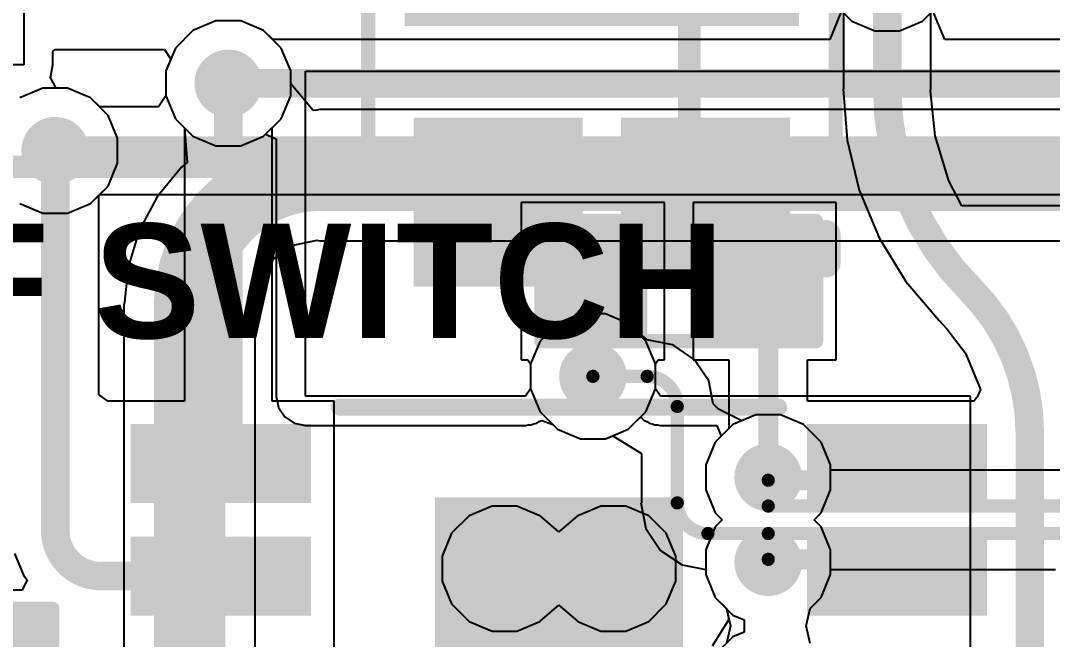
# Model space of a CAD drawing. Header units: inches. Extents: x -0.01 to 2.44, y -0.01 to 2.26.
# Drawn here: x 0.3489 to 0.7094, y 1.3793 to 1.5954 of the extents above; entities that cross this region are included whole.
import ezdxf

# ---------------------------------------------------------------- set-up
doc = ezdxf.new("R2010")
doc.units = ezdxf.units.IN
doc.header["$MEASUREMENT"] = 0
for name, color, linetype in [('Bottom Layer', 5, 'Continuous'), ('Bottom Overlay', 54, 'Continuous'), ('Bottom Paste', 16, 'Continuous'), ('Bottom Solder', 6, 'Continuous'), ('GROUND', 16, 'Continuous'), ('POWER', 76, 'Continuous'), ('SIGNAL1', 90, 'Continuous'), ('SIGNAL2', 156, 'Continuous'), ('Top Layer', 1, 'Continuous'), ('Top Overlay', 2, 'Continuous'), ('Top Paste', 8, 'Continuous'), ('Top Solder', 216, 'Continuous'), ('Via Holes', 16, 'Continuous')]:
    doc.layers.add(name, color=color, linetype=linetype)
doc.styles.add('Arial_Bold', font='', dxfattribs={"height": 0.2})
doc.styles.get('Arial_Bold').set_extended_font_data('Arial', bold=True)

# ---------------------------------------------------------------- blocks, each defined once
blk = doc.blocks.new('R___0603_1')
at = {"layer": 'Top Layer'}
for points in [[(-0.015, 0.0175), (-0.015, -0.0175), (-0.045, -0.0175), (-0.045, 0.0175)], [(0.045, 0.0175), (0.045, -0.0175), (0.015, -0.0175), (0.015, 0.0175)]]:
    blk.add_hatch(color=1, dxfattribs=at).paths.add_polyline_path(points)
at = {"layer": 'Top Paste'}
for points in [[(-0.015, 0.0175), (-0.015, -0.0175), (-0.045, -0.0175), (-0.045, 0.0175)], [(0.045, 0.0175), (0.045, -0.0175), (0.015, -0.0175), (0.015, 0.0175)]]:
    blk.add_hatch(color=8, dxfattribs=at).paths.add_polyline_path(points)
at = {"layer": 'Top Solder'}
for points in [[(-0.011, 0.0215), (-0.011, -0.0215), (-0.049, -0.0215), (-0.049, 0.0215)], [(0.049, 0.0215), (0.049, -0.0215), (0.011, -0.0215), (0.011, 0.0215)]]:
    blk.add_hatch(color=216, dxfattribs=at).paths.add_polyline_path(points)
at = {"layer": 'Top Overlay', "const_width": 0.005}
for points in [[(-0.048, -0.021), (-0.048, 0.021)], [(-0.048, 0.021), (0.048, 0.021)], [(0.048, -0.021), (0.048, 0.021)], [(-0.048, -0.021), (0.048, -0.021)]]:
    blk.add_lwpolyline(points, dxfattribs=at)
at = {"layer": 'Top Overlay', "const_width": 0.0025}
for points in [[(-0.04925, 0.021, 1), (-0.04675, 0.021, 1)], [(-0.04925, 0.021, 1), (-0.04675, 0.021, 1)], [(0.04675, 0.021, 1), (0.04925, 0.021, 1)], [(0.04675, 0.021, 1), (0.04925, 0.021, 1)], [(-0.04925, -0.021, 1), (-0.04675, -0.021, 1)], [(-0.04925, -0.021, 1), (-0.04675, -0.021, 1)], [(0.04675, -0.021, 1), (0.04925, -0.021, 1)], [(0.04675, -0.021, 1), (0.04925, -0.021, 1)]]:
    blk.add_lwpolyline(points, format="xyb", close=True, dxfattribs=at)
blk = doc.blocks.new('ESSOP_10_150____1___31')
at = {"layer": 'Top Layer'}
for points in [[(-0.14764, 0.09055), (-0.08858, 0.09055), (-0.08858, 0.06693), (-0.14764, 0.06693)], [(0.08858, 0.09055), (0.14764, 0.09055), (0.14764, 0.06693), (0.08858, 0.06693)], [(-0.04134, -0.06496), (-0.04134, 0.06496), (0.04134, 0.06496), (0.04134, -0.06496)], [(-0.14764, 0.05118), (-0.08858, 0.05118), (-0.08858, 0.02756), (-0.14764, 0.02756)], [(0.08858, 0.05118), (0.14764, 0.05118), (0.14764, 0.02756), (0.08858, 0.02756)], [(-0.14764, 0.01181), (-0.08858, 0.01181), (-0.08858, -0.01181), (-0.14764, -0.01181)], [(0.08858, 0.01181), (0.14764, 0.01181), (0.14764, -0.01181), (0.08858, -0.01181)], [(-0.14764, -0.02756), (-0.08858, -0.02756), (-0.08858, -0.05118), (-0.14764, -0.05118)], [(0.08858, -0.02756), (0.14764, -0.02756), (0.14764, -0.05118), (0.08858, -0.05118)], [(-0.14764, -0.06693), (-0.08858, -0.06693), (-0.08858, -0.09055), (-0.14764, -0.09055)], [(0.08858, -0.06693), (0.14764, -0.06693), (0.14764, -0.09055), (0.08858, -0.09055)]]:
    blk.add_hatch(color=1, dxfattribs=at).paths.add_polyline_path(points)
at = {"layer": 'Top Paste'}
for points in [[(-0.14764, 0.09055), (-0.08858, 0.09055), (-0.08858, 0.06693), (-0.14764, 0.06693)], [(0.08858, 0.09055), (0.14764, 0.09055), (0.14764, 0.06693), (0.08858, 0.06693)], [(-0.04134, -0.06496), (-0.04134, 0.06496), (0.04134, 0.06496), (0.04134, -0.06496)], [(-0.14764, 0.05118), (-0.08858, 0.05118), (-0.08858, 0.02756), (-0.14764, 0.02756)], [(0.08858, 0.05118), (0.14764, 0.05118), (0.14764, 0.02756), (0.08858, 0.02756)], [(-0.14764, 0.01181), (-0.08858, 0.01181), (-0.08858, -0.01181), (-0.14764, -0.01181)], [(0.08858, 0.01181), (0.14764, 0.01181), (0.14764, -0.01181), (0.08858, -0.01181)], [(-0.14764, -0.02756), (-0.08858, -0.02756), (-0.08858, -0.05118), (-0.14764, -0.05118)], [(0.08858, -0.02756), (0.14764, -0.02756), (0.14764, -0.05118), (0.08858, -0.05118)], [(-0.14764, -0.06693), (-0.08858, -0.06693), (-0.08858, -0.09055), (-0.14764, -0.09055)], [(0.08858, -0.06693), (0.14764, -0.06693), (0.14764, -0.09055), (0.08858, -0.09055)]]:
    blk.add_hatch(color=8, dxfattribs=at).paths.add_polyline_path(points)
at = {"layer": 'Top Solder'}
for points in [[(-0.14961, 0.09252), (-0.08661, 0.09252), (-0.08661, 0.06496), (-0.14961, 0.06496)], [(0.08661, 0.09252), (0.14961, 0.09252), (0.14961, 0.06496), (0.08661, 0.06496)], [(-0.04331, -0.06693), (-0.04331, 0.06693), (0.04331, 0.06693), (0.04331, -0.06693)], [(-0.14961, 0.05315), (-0.08661, 0.05315), (-0.08661, 0.02559), (-0.14961, 0.02559)], [(0.08661, 0.05315), (0.14961, 0.05315), (0.14961, 0.02559), (0.08661, 0.02559)], [(-0.14961, 0.01378), (-0.08661, 0.01378), (-0.08661, -0.01378), (-0.14961, -0.01378)], [(0.08661, 0.01378), (0.14961, 0.01378), (0.14961, -0.01378), (0.08661, -0.01378)], [(-0.14961, -0.02559), (-0.08661, -0.02559), (-0.08661, -0.05315), (-0.14961, -0.05315)], [(0.08661, -0.02559), (0.14961, -0.02559), (0.14961, -0.05315), (0.08661, -0.05315)], [(-0.14961, -0.06496), (-0.08661, -0.06496), (-0.08661, -0.09252), (-0.14961, -0.09252)], [(0.08661, -0.06496), (0.14961, -0.06496), (0.14961, -0.09252), (0.08661, -0.09252)]]:
    blk.add_hatch(color=216, dxfattribs=at).paths.add_polyline_path(points)
at = {"layer": 'Top Overlay'}
for points, const_width in [([(0.07677, 0.09842), (-0.07677, 0.09842)], 0.00591), ([(-0.16841, 0.09274), (-0.16841, 0.06807)], 0.00787), ([(-0.15506, 0.08043), (-0.16739, 0.09276)], 0.00787), ([(-0.15506, 0.08043), (-0.16841, 0.06707)], 0.00787), ([(0.07677, -0.09842), (-0.07677, -0.09842)], 0.00591)]:
    blk.add_lwpolyline(points, dxfattribs=dict(at, const_width=const_width))
for points, const_width in [([(-0.07825, 0.09842, 1), (-0.0753, 0.09842, 1)], 0.00295), ([(0.07529, 0.09842, 1), (0.07825, 0.09842, 1)], 0.00295), ([(-0.17038, 0.09274, 1), (-0.16644, 0.09274, 1)], 0.00394), ([(-0.16936, 0.09276, 1), (-0.16542, 0.09276, 1)], 0.00394), ([(-0.15702, 0.08043, 1), (-0.15309, 0.08043, 1)], 0.00394), ([(-0.15702, 0.08043, 1), (-0.15309, 0.08043, 1)], 0.00394), ([(-0.17038, 0.06807, 1), (-0.16644, 0.06807, 1)], 0.00394), ([(-0.17038, 0.06707, 1), (-0.16644, 0.06707, 1)], 0.00394), ([(-0.07825, -0.09842, 1), (-0.0753, -0.09842, 1)], 0.00295), ([(0.07529, -0.09842, 1), (0.07825, -0.09842, 1)], 0.00295)]:
    blk.add_lwpolyline(points, format="xyb", close=True, dxfattribs=dict(at, const_width=const_width))
blk = doc.blocks.new('25336NA_35')
at = {"layer": 'Top Overlay', "const_width": 0.00787}
for points in [[(0.27756, 0.19291), (-0.27756, 0.19291)], [(-0.27756, 0.19291), (-0.27756, -0.10236)]]:
    blk.add_lwpolyline(points, dxfattribs=at)
at = {"layer": 'Top Overlay', "const_width": 0.00394}
blk.add_lwpolyline([(-0.27953, 0.19291, 1), (-0.27559, 0.19291, 1)], format="xyb", close=True, dxfattribs=at)
blk.add_lwpolyline([(-0.27953, 0.19291, 1), (-0.27559, 0.19291, 1)], format="xyb", close=True, dxfattribs=at)
blk = doc.blocks.new('R___0603_61')
at = {"layer": 'Top Layer'}
for points in [[(-0.015, 0.0175), (-0.015, -0.0175), (-0.045, -0.0175), (-0.045, 0.0175)], [(0.045, 0.0175), (0.045, -0.0175), (0.015, -0.0175), (0.015, 0.0175)]]:
    blk.add_hatch(color=1, dxfattribs=at).paths.add_polyline_path(points)
at = {"layer": 'Top Paste'}
for points in [[(-0.015, 0.0175), (-0.015, -0.0175), (-0.045, -0.0175), (-0.045, 0.0175)], [(0.045, 0.0175), (0.045, -0.0175), (0.015, -0.0175), (0.015, 0.0175)]]:
    blk.add_hatch(color=8, dxfattribs=at).paths.add_polyline_path(points)
at = {"layer": 'Top Solder'}
for points in [[(-0.011, 0.0215), (-0.011, -0.0215), (-0.049, -0.0215), (-0.049, 0.0215)], [(0.049, 0.0215), (0.049, -0.0215), (0.011, -0.0215), (0.011, 0.0215)]]:
    blk.add_hatch(color=216, dxfattribs=at).paths.add_polyline_path(points)
at = {"layer": 'Top Overlay', "const_width": 0.005}
for points in [[(-0.048, 0.021), (-0.048, -0.021)], [(0.048, 0.021), (-0.048, 0.021)], [(0.048, 0.021), (0.048, -0.021)], [(0.048, -0.021), (-0.048, -0.021)]]:
    blk.add_lwpolyline(points, dxfattribs=at)
at = {"layer": 'Top Overlay', "const_width": 0.0025}
for points in [[(-0.04925, 0.021, 1), (-0.04675, 0.021, 1)], [(-0.04925, 0.021, 1), (-0.04675, 0.021, 1)], [(0.04675, 0.021, 1), (0.04925, 0.021, 1)], [(0.04675, 0.021, 1), (0.04925, 0.021, 1)], [(-0.04925, -0.021, 1), (-0.04675, -0.021, 1)], [(-0.04925, -0.021, 1), (-0.04675, -0.021, 1)], [(0.04675, -0.021, 1), (0.04925, -0.021, 1)], [(0.04675, -0.021, 1), (0.04925, -0.021, 1)]]:
    blk.add_lwpolyline(points, format="xyb", close=True, dxfattribs=at)
blk = doc.blocks.new('P_____DI_5_B_102')
at = {"layer": 'Bottom Layer'}
for points in [[(0.01646, 0.06693), (0.01646, -0.06693), (-0.17646, -0.06693), (-0.17646, 0.06693)], [(0.10756, 0.06378), (0.10756, 0.00866), (0.05244, 0.00866), (0.05244, 0.06378)], [(0.10756, -0.00866), (0.10756, -0.06378), (0.05244, -0.06378), (0.05244, -0.00866)]]:
    blk.add_hatch(color=5, dxfattribs=at).paths.add_polyline_path(points)
at = {"layer": 'Bottom Paste'}
for points in [[(0.01646, 0.06693), (0.01646, -0.06693), (-0.17646, -0.06693), (-0.17646, 0.06693)], [(0.10756, 0.06378), (0.10756, 0.00866), (0.05244, 0.00866), (0.05244, 0.06378)], [(0.10756, -0.00866), (0.10756, -0.06378), (0.05244, -0.06378), (0.05244, -0.00866)]]:
    blk.add_hatch(color=16, dxfattribs=at).paths.add_polyline_path(points)
at = {"layer": 'Bottom Solder'}
for points in [[(0.01846, 0.06893), (0.01846, -0.06893), (-0.17846, -0.06893), (-0.17846, 0.06893)], [(0.10956, 0.06578), (0.10956, 0.00666), (0.05044, 0.00666), (0.05044, 0.06578)], [(0.10956, -0.00666), (0.10956, -0.06578), (0.05044, -0.06578), (0.05044, -0.00666)]]:
    blk.add_hatch(color=6, dxfattribs=at).paths.add_polyline_path(points)
at = {"layer": 'Bottom Overlay'}
for points, const_width in [([(0.07087, 0.08168), (-0.14567, 0.08168)], 0.005), ([(0.10124, 0.07839), (0.09124, 0.07839)], 0.01), ([(0.09624, 0.07339), (0.09124, 0.07839)], 0.01), ([(0.09624, 0.07339), (0.10124, 0.07839)], 0.01), ([(0.07087, -0.08168), (-0.14567, -0.08168)], 0.005)]:
    blk.add_lwpolyline(points, dxfattribs=dict(at, const_width=const_width))
for points, const_width in [([(-0.14692, 0.08168, 1), (-0.14442, 0.08168, 1)], 0.0025), ([(0.06962, 0.08168, 1), (0.07212, 0.08168, 1)], 0.0025), ([(0.08874, 0.07839, 1), (0.09374, 0.07839, 1)], 0.005), ([(0.08874, 0.07839, 1), (0.09374, 0.07839, 1)], 0.005), ([(0.09874, 0.07839, 1), (0.10374, 0.07839, 1)], 0.005), ([(0.09874, 0.07839, 1), (0.10374, 0.07839, 1)], 0.005), ([(0.09374, 0.07339, 1), (0.09874, 0.07339, 1)], 0.005), ([(0.09374, 0.07339, 1), (0.09874, 0.07339, 1)], 0.005), ([(-0.14692, -0.08168, 1), (-0.14442, -0.08168, 1)], 0.0025), ([(0.06962, -0.08168, 1), (0.07212, -0.08168, 1)], 0.0025)]:
    blk.add_lwpolyline(points, format="xyb", close=True, dxfattribs=dict(at, const_width=const_width))

msp = doc.modelspace()

# ---------------------------------------------------------------- hatches: boundary and pattern name
at = {"layer": 'Bottom Layer'}
h = msp.add_hatch(color=5, dxfattribs=at)
edge = h.paths.add_edge_path()
edge.add_arc((0.42147, 1.57351), 0.01181, 0, 360)
h = msp.add_hatch(color=5, dxfattribs=at)
edge = h.paths.add_edge_path()
edge.add_arc((0.361, 1.55), 0.01181, 0, 360)
h = msp.add_hatch(color=5, dxfattribs=at)
edge = h.paths.add_edge_path()
edge.add_arc((0.54888, 1.47116), 0.01181, 0, 360)
h = msp.add_hatch(color=5, dxfattribs=at)
edge = h.paths.add_edge_path()
edge.add_arc((0.61012, 1.43587), 0.01181, 0, 360)
h = msp.add_hatch(color=5, dxfattribs=at)
edge = h.paths.add_edge_path()
edge.add_arc((0.61012, 1.40624), 0.01181, 0, 360)
h = msp.add_hatch(color=5, dxfattribs=at)
edge = h.paths.add_edge_path()
edge.add_arc((0.518, 1.404), 0.01181, 0, 360)
h = msp.add_hatch(color=5, dxfattribs=at)
edge = h.paths.add_edge_path()
edge.add_arc((0.556, 1.404), 0.01181, 0, 360)
at = {"layer": 'GROUND'}
h = msp.add_hatch(color=16, dxfattribs=at)
edge = h.paths.add_edge_path()
edge.add_arc((0.42147, 1.57351), 0.01181, 0, 360)
h = msp.add_hatch(color=16, dxfattribs=at)
edge = h.paths.add_edge_path()
edge.add_arc((0.361, 1.55), 0.01181, 0, 360)
h = msp.add_hatch(color=16, dxfattribs=at)
edge = h.paths.add_edge_path()
edge.add_arc((0.54888, 1.47116), 0.01181, 0, 360)
h = msp.add_hatch(color=16, dxfattribs=at)
edge = h.paths.add_edge_path()
edge.add_arc((0.61012, 1.43587), 0.01181, 0, 360)
h = msp.add_hatch(color=16, dxfattribs=at)
edge = h.paths.add_edge_path()
edge.add_arc((0.61012, 1.40624), 0.01181, 0, 360)
h = msp.add_hatch(color=16, dxfattribs=at)
edge = h.paths.add_edge_path()
edge.add_arc((0.518, 1.404), 0.01181, 0, 360)
h = msp.add_hatch(color=16, dxfattribs=at)
edge = h.paths.add_edge_path()
edge.add_arc((0.556, 1.404), 0.01181, 0, 360)
at = {"layer": 'POWER'}
h = msp.add_hatch(color=76, dxfattribs=at)
edge = h.paths.add_edge_path()
edge.add_arc((0.42147, 1.57351), 0.01181, 0, 360)
h = msp.add_hatch(color=76, dxfattribs=at)
edge = h.paths.add_edge_path()
edge.add_arc((0.361, 1.55), 0.01181, 0, 360)
h = msp.add_hatch(color=76, dxfattribs=at)
edge = h.paths.add_edge_path()
edge.add_arc((0.54888, 1.47116), 0.01181, 0, 360)
h = msp.add_hatch(color=76, dxfattribs=at)
edge = h.paths.add_edge_path()
edge.add_arc((0.61012, 1.43587), 0.01181, 0, 360)
h = msp.add_hatch(color=76, dxfattribs=at)
edge = h.paths.add_edge_path()
edge.add_arc((0.61012, 1.40624), 0.01181, 0, 360)
h = msp.add_hatch(color=76, dxfattribs=at)
edge = h.paths.add_edge_path()
edge.add_arc((0.518, 1.404), 0.01181, 0, 360)
h = msp.add_hatch(color=76, dxfattribs=at)
edge = h.paths.add_edge_path()
edge.add_arc((0.556, 1.404), 0.01181, 0, 360)
at = {"layer": 'SIGNAL1'}
h = msp.add_hatch(color=90, dxfattribs=at)
edge = h.paths.add_edge_path()
edge.add_arc((0.42147, 1.57351), 0.01181, 0, 360)
h = msp.add_hatch(color=90, dxfattribs=at)
edge = h.paths.add_edge_path()
edge.add_arc((0.361, 1.55), 0.01181, 0, 360)
h = msp.add_hatch(color=90, dxfattribs=at)
edge = h.paths.add_edge_path()
edge.add_arc((0.54888, 1.47116), 0.01181, 0, 360)
h = msp.add_hatch(color=90, dxfattribs=at)
edge = h.paths.add_edge_path()
edge.add_arc((0.61012, 1.43587), 0.01181, 0, 360)
h = msp.add_hatch(color=90, dxfattribs=at)
edge = h.paths.add_edge_path()
edge.add_arc((0.61012, 1.40624), 0.01181, 0, 360)
h = msp.add_hatch(color=90, dxfattribs=at)
edge = h.paths.add_edge_path()
edge.add_arc((0.518, 1.404), 0.01181, 0, 360)
h = msp.add_hatch(color=90, dxfattribs=at)
edge = h.paths.add_edge_path()
edge.add_arc((0.556, 1.404), 0.01181, 0, 360)
at = {"layer": 'SIGNAL2'}
h = msp.add_hatch(color=156, dxfattribs=at)
edge = h.paths.add_edge_path()
edge.add_arc((0.42147, 1.57351), 0.01181, 0, 360)
h = msp.add_hatch(color=156, dxfattribs=at)
edge = h.paths.add_edge_path()
edge.add_arc((0.361, 1.55), 0.01181, 0, 360)
h = msp.add_hatch(color=156, dxfattribs=at)
edge = h.paths.add_edge_path()
edge.add_arc((0.54888, 1.47116), 0.01181, 0, 360)
h = msp.add_hatch(color=156, dxfattribs=at)
edge = h.paths.add_edge_path()
edge.add_arc((0.61012, 1.43587), 0.01181, 0, 360)
h = msp.add_hatch(color=156, dxfattribs=at)
edge = h.paths.add_edge_path()
edge.add_arc((0.61012, 1.40624), 0.01181, 0, 360)
h = msp.add_hatch(color=156, dxfattribs=at)
edge = h.paths.add_edge_path()
edge.add_arc((0.518, 1.404), 0.01181, 0, 360)
h = msp.add_hatch(color=156, dxfattribs=at)
edge = h.paths.add_edge_path()
edge.add_arc((0.556, 1.404), 0.01181, 0, 360)
at = {"layer": 'Top Layer'}
h = msp.add_hatch(color=1, dxfattribs=at)
edge = h.paths.add_edge_path()
edge.add_arc((0.42147, 1.57351), 0.01181, 0, 360)
h = msp.add_hatch(color=1, dxfattribs=at)
edge = h.paths.add_edge_path()
edge.add_arc((0.361, 1.55), 0.01181, 0, 360)
h = msp.add_hatch(color=1, dxfattribs=at)
edge = h.paths.add_edge_path()
edge.add_arc((0.54888, 1.47116), 0.01181, 0, 360)
h = msp.add_hatch(color=1, dxfattribs=at)
edge = h.paths.add_edge_path()
edge.add_arc((0.61012, 1.43587), 0.01181, 0, 360)
h = msp.add_hatch(color=1, dxfattribs=at)
edge = h.paths.add_edge_path()
edge.add_arc((0.61012, 1.40624), 0.01181, 0, 360)
h = msp.add_hatch(color=1, dxfattribs=at)
edge = h.paths.add_edge_path()
edge.add_arc((0.518, 1.404), 0.01181, 0, 360)
h = msp.add_hatch(color=1, dxfattribs=at)
edge = h.paths.add_edge_path()
edge.add_arc((0.556, 1.404), 0.01181, 0, 360)
at = {"layer": 'Via Holes'}
h = msp.add_hatch(color=7, dxfattribs=at)
edge = h.paths.add_edge_path()
edge.add_arc((0.42147, 1.57351), 0.00591, 0, 360)
h = msp.add_hatch(color=7, dxfattribs=at)
edge = h.paths.add_edge_path()
edge.add_arc((0.361, 1.55), 0.00591, 0, 360)
h = msp.add_hatch(color=7, dxfattribs=at)
edge = h.paths.add_edge_path()
edge.add_arc((0.54888, 1.47116), 0.00591, 0, 360)
h = msp.add_hatch(color=7, dxfattribs=at)
edge = h.paths.add_edge_path()
edge.add_arc((0.61012, 1.43587), 0.00591, 0, 360)
h = msp.add_hatch(color=7, dxfattribs=at)
edge = h.paths.add_edge_path()
edge.add_arc((0.518, 1.404), 0.00591, 0, 360)
h = msp.add_hatch(color=7, dxfattribs=at)
edge = h.paths.add_edge_path()
edge.add_arc((0.556, 1.404), 0.00591, 0, 360)
h = msp.add_hatch(color=7, dxfattribs=at)
edge = h.paths.add_edge_path()
edge.add_arc((0.61012, 1.40624), 0.00591, 0, 360)

# ---------------------------------------------------------------- linework, layer by layer
at = {"layer": 'Bottom Layer'}
for p, q in [((0.35, 1.65618), (0.35, 1.58001)), ((0.3602, 1.58469), (0.361, 1.58535)), ((0.3602, 1.58001), (0.3602, 1.58469)), ((0.361, 1.58535), (0.39916, 1.58535)), ((0.39916, 1.58535), (0.40138, 1.58202)), ((0.35, 1.58001), (0.26654, 1.58001)), ((0.35942, 1.57611), (0.3602, 1.58001)), ((0.40138, 1.58202), (0.39965, 1.57785)), ((0.35922, 1.57581), (0.35942, 1.57611)), ((0.36136, 1.57181), (0.35922, 1.57581)), ((0.39965, 1.57785), (0.39965, 1.56917)), ((0.44842, 1.4642), (0.44842, 1.57782)), ((0.44842, 1.57782), (0.82066, 1.57782)), ((0.36534, 1.57181), (0.36136, 1.57181)), ((0.37335, 1.56849), (0.36534, 1.57181)), ((0.37949, 1.56235), (0.37335, 1.56849)), ((0.39965, 1.56917), (0.40298, 1.56116)), ((0.38281, 1.55434), (0.37949, 1.56235)), ((0.40298, 1.56116), (0.40911, 1.55502)), ((0.38281, 1.54566), (0.38281, 1.55434)), ((0.40911, 1.55502), (0.41713, 1.5517)), ((0.4258, 1.5517), (0.43382, 1.55502)), ((0.43382, 1.55502), (0.43452, 1.55572)), ((0.43452, 1.55572), (0.43822, 1.55419)), ((0.43822, 1.55419), (0.43822, 1.4642)), ((0.41713, 1.5517), (0.4258, 1.5517)), ((0.37949, 1.53765), (0.38281, 1.54566)), ((0.37335, 1.53151), (0.37949, 1.53765)), ((0.34865, 1.53151), (0.35666, 1.52819)), ((0.36534, 1.52819), (0.37335, 1.53151)), ((0.35666, 1.52819), (0.36534, 1.52819)), ((0.54454, 1.49297), (0.53652, 1.48965)), ((0.55321, 1.49297), (0.54454, 1.49297)), ((0.56123, 1.48965), (0.55321, 1.49297)), ((0.53652, 1.48965), (0.53039, 1.48351)), ((0.56737, 1.48351), (0.56123, 1.48965)), ((0.53039, 1.48351), (0.52707, 1.4755)), ((0.57069, 1.4755), (0.56737, 1.48351)), ((0.52707, 1.4755), (0.52707, 1.46682)), ((0.57069, 1.46682), (0.57069, 1.4755)), ((0.43822, 1.4642), (0.439, 1.4603)), ((0.52531, 1.4642), (0.44842, 1.4642)), ((0.52707, 1.46682), (0.52531, 1.4642)), ((0.57244, 1.4642), (0.57069, 1.46682)), ((0.68075, 1.4642), (0.57244, 1.4642)), ((0.68075, 1.36884), (0.68075, 1.4642)), ((0.439, 1.4603), (0.44121, 1.45699)), ((0.44121, 1.45699), (0.44451, 1.45478)), ((0.56123, 1.45267), (0.56542, 1.45686)), ((0.56542, 1.45686), (0.56606, 1.45643)), ((0.56606, 1.45643), (0.56677, 1.45572)), ((0.44451, 1.45478), (0.44842, 1.454)), ((0.44842, 1.454), (0.52531, 1.454)), ((0.52531, 1.454), (0.5263, 1.4542)), ((0.5263, 1.4542), (0.5273, 1.4542)), ((0.5273, 1.4542), (0.52823, 1.45458)), ((0.52823, 1.45458), (0.52922, 1.45478)), ((0.52922, 1.45478), (0.53005, 1.45534)), ((0.53005, 1.45534), (0.53098, 1.45572)), ((0.53098, 1.45572), (0.53483, 1.45436)), ((0.53483, 1.45436), (0.53652, 1.45267)), ((0.56677, 1.45572), (0.5677, 1.45534)), ((0.5677, 1.45534), (0.56854, 1.45478)), ((0.56854, 1.45478), (0.56952, 1.45458)), ((0.56952, 1.45458), (0.57045, 1.4542)), ((0.57045, 1.4542), (0.57145, 1.4542)), ((0.57145, 1.4542), (0.57244, 1.454)), ((0.57244, 1.454), (0.59219, 1.454)), ((0.59219, 1.454), (0.59372, 1.45031)), ((0.53652, 1.45267), (0.54454, 1.44935)), ((0.54454, 1.44935), (0.55321, 1.44935)), ((0.55321, 1.44935), (0.56123, 1.45267)), ((0.59372, 1.45031), (0.59163, 1.44822)), ((0.59163, 1.44822), (0.58831, 1.4402)), ((0.58831, 1.4402), (0.58831, 1.43153)), ((0.58831, 1.43153), (0.59163, 1.42351)), ((0.59163, 1.42351), (0.59408, 1.42105)), ((0.59408, 1.42105), (0.59163, 1.4186)), ((0.59163, 1.4186), (0.58831, 1.41058)), ((0.58831, 1.41058), (0.58831, 1.40191)), ((0.58831, 1.40191), (0.59163, 1.39389)), ((0.59163, 1.39389), (0.59776, 1.38775)), ((0.59776, 1.38775), (0.60173, 1.38611)), ((0.60173, 1.38611), (0.60173, 1.38178)), ((0.60173, 1.38178), (0.59776, 1.38014)), ((0.59776, 1.38014), (0.59163, 1.374))]:
    msp.add_line(p, q, dxfattribs=at)
at = {"layer": 'GROUND'}
for p, q in [((0.63321, 1.60135), (0.63934, 1.59521)), ((0.66405, 1.59521), (0.67019, 1.60135)), ((0.41713, 1.59532), (0.40911, 1.592)), ((0.4258, 1.59532), (0.41713, 1.59532)), ((0.43382, 1.592), (0.4258, 1.59532)), ((0.63934, 1.59521), (0.64736, 1.59189)), ((0.65604, 1.59189), (0.66405, 1.59521)), ((0.40911, 1.592), (0.40298, 1.58587)), ((0.43996, 1.58587), (0.43382, 1.592)), ((0.64736, 1.59189), (0.65604, 1.59189)), ((0.40298, 1.58587), (0.39965, 1.57785)), ((0.44328, 1.57785), (0.43996, 1.58587)), ((0.39965, 1.57785), (0.39965, 1.56917)), ((0.44328, 1.56917), (0.44328, 1.57785)), ((0.35666, 1.57181), (0.34865, 1.56849)), ((0.36534, 1.57181), (0.35666, 1.57181)), ((0.37335, 1.56849), (0.36534, 1.57181)), ((0.37949, 1.56235), (0.37335, 1.56849)), ((0.39965, 1.56917), (0.40298, 1.56116)), ((0.43996, 1.56116), (0.44328, 1.56917)), ((0.38281, 1.55434), (0.37949, 1.56235)), ((0.40298, 1.56116), (0.40911, 1.55502)), ((0.43382, 1.55502), (0.43996, 1.56116)), ((0.38281, 1.54566), (0.38281, 1.55434)), ((0.40911, 1.55502), (0.41713, 1.5517)), ((0.4258, 1.5517), (0.43382, 1.55502)), ((0.41713, 1.5517), (0.4258, 1.5517)), ((0.37949, 1.53765), (0.38281, 1.54566)), ((0.37335, 1.53151), (0.37949, 1.53765)), ((0.34865, 1.53151), (0.35666, 1.52819)), ((0.36534, 1.52819), (0.37335, 1.53151)), ((0.35666, 1.52819), (0.36534, 1.52819)), ((0.54454, 1.49297), (0.53652, 1.48965)), ((0.55321, 1.49297), (0.54454, 1.49297)), ((0.56123, 1.48965), (0.55321, 1.49297)), ((0.53652, 1.48965), (0.53039, 1.48351)), ((0.56737, 1.48351), (0.56123, 1.48965)), ((0.53039, 1.48351), (0.52707, 1.4755)), ((0.57069, 1.4755), (0.56737, 1.48351)), ((0.52707, 1.4755), (0.52707, 1.46682)), ((0.57069, 1.46682), (0.57069, 1.4755)), ((0.52707, 1.46682), (0.53039, 1.4588)), ((0.56737, 1.4588), (0.57069, 1.46682)), ((0.53039, 1.4588), (0.53652, 1.45267)), ((0.56123, 1.45267), (0.56737, 1.4588)), ((0.60578, 1.45768), (0.59776, 1.45436)), ((0.61446, 1.45768), (0.60578, 1.45768)), ((0.62247, 1.45436), (0.61446, 1.45768)), ((0.59776, 1.45436), (0.59163, 1.44822)), ((0.62861, 1.44822), (0.62247, 1.45436)), ((0.53652, 1.45267), (0.54454, 1.44935)), ((0.54454, 1.44935), (0.55321, 1.44935)), ((0.55321, 1.44935), (0.56123, 1.45267)), ((0.59163, 1.44822), (0.58831, 1.4402)), ((0.63193, 1.4402), (0.62861, 1.44822)), ((0.58831, 1.4402), (0.58831, 1.43153)), ((0.63193, 1.43153), (0.63193, 1.4402)), ((0.58831, 1.43153), (0.59163, 1.42351)), ((0.62861, 1.42351), (0.63193, 1.43153)), ((0.59163, 1.42351), (0.59408, 1.42105)), ((0.59408, 1.42105), (0.59163, 1.4186)), ((0.62615, 1.42105), (0.62861, 1.42351)), ((0.62861, 1.4186), (0.62615, 1.42105)), ((0.59163, 1.4186), (0.58831, 1.41058)), ((0.63193, 1.41058), (0.62861, 1.4186)), ((0.58831, 1.41058), (0.58831, 1.40191)), ((0.63193, 1.40191), (0.63193, 1.41058)), ((0.58831, 1.40191), (0.59163, 1.39389)), ((0.62861, 1.39389), (0.63193, 1.40191)), ((0.59163, 1.39389), (0.59549, 1.39002)), ((0.62474, 1.39002), (0.62861, 1.39389)), ((0.59549, 1.39002), (0.59689, 1.38395)), ((0.62335, 1.38395), (0.62474, 1.39002)), ((0.59689, 1.38395), (0.59549, 1.37787)), ((0.62474, 1.37787), (0.62335, 1.38395))]:
    msp.add_line(p, q, dxfattribs=at)
at = {"layer": 'POWER'}
for p, q in [((0.41713, 1.59532), (0.40911, 1.592)), ((0.4258, 1.59532), (0.41713, 1.59532)), ((0.43382, 1.592), (0.4258, 1.59532)), ((0.40911, 1.592), (0.40298, 1.58587)), ((0.43996, 1.58587), (0.43382, 1.592)), ((0.40298, 1.58587), (0.39965, 1.57785)), ((0.44328, 1.57785), (0.43996, 1.58587)), ((0.39965, 1.57785), (0.39965, 1.56917)), ((0.44328, 1.56917), (0.44328, 1.57785)), ((0.35666, 1.57181), (0.34865, 1.56849)), ((0.36534, 1.57181), (0.35666, 1.57181)), ((0.37335, 1.56849), (0.36534, 1.57181)), ((0.37949, 1.56235), (0.37335, 1.56849)), ((0.39965, 1.56917), (0.40298, 1.56116)), ((0.43996, 1.56116), (0.44328, 1.56917)), ((0.38281, 1.55434), (0.37949, 1.56235)), ((0.40298, 1.56116), (0.40911, 1.55502)), ((0.43382, 1.55502), (0.43996, 1.56116)), ((0.38281, 1.54566), (0.38281, 1.55434)), ((0.40911, 1.55502), (0.41713, 1.5517)), ((0.4258, 1.5517), (0.43382, 1.55502)), ((0.41713, 1.5517), (0.4258, 1.5517)), ((0.37949, 1.53765), (0.38281, 1.54566)), ((0.37335, 1.53151), (0.37949, 1.53765)), ((0.34865, 1.53151), (0.35666, 1.52819)), ((0.36534, 1.52819), (0.37335, 1.53151)), ((0.35666, 1.52819), (0.36534, 1.52819)), ((0.54454, 1.49297), (0.53652, 1.48965)), ((0.55321, 1.49297), (0.54454, 1.49297)), ((0.56123, 1.48965), (0.55321, 1.49297)), ((0.53652, 1.48965), (0.53039, 1.48351)), ((0.56737, 1.48351), (0.56123, 1.48965)), ((0.53039, 1.48351), (0.52707, 1.4755)), ((0.57069, 1.4755), (0.56737, 1.48351)), ((0.52707, 1.4755), (0.52707, 1.46682)), ((0.57069, 1.46682), (0.57069, 1.4755)), ((0.52707, 1.46682), (0.53039, 1.4588)), ((0.56737, 1.4588), (0.57069, 1.46682)), ((0.53039, 1.4588), (0.53652, 1.45267)), ((0.56123, 1.45267), (0.56737, 1.4588)), ((0.60578, 1.45768), (0.59776, 1.45436)), ((0.61446, 1.45768), (0.60578, 1.45768)), ((0.62247, 1.45436), (0.61446, 1.45768)), ((0.59776, 1.45436), (0.59163, 1.44822)), ((0.62861, 1.44822), (0.62247, 1.45436)), ((0.53652, 1.45267), (0.54454, 1.44935)), ((0.54454, 1.44935), (0.55321, 1.44935)), ((0.55321, 1.44935), (0.56123, 1.45267)), ((0.59163, 1.44822), (0.58831, 1.4402)), ((0.63193, 1.4402), (0.62861, 1.44822)), ((0.58831, 1.4402), (0.58831, 1.43153)), ((0.63193, 1.43153), (0.63193, 1.4402)), ((0.58831, 1.43153), (0.59163, 1.42351)), ((0.62861, 1.42351), (0.63193, 1.43153)), ((0.51366, 1.42581), (0.50565, 1.42249)), ((0.52234, 1.42581), (0.51366, 1.42581)), ((0.53035, 1.42249), (0.52234, 1.42581)), ((0.55166, 1.42581), (0.54365, 1.42249)), ((0.56034, 1.42581), (0.55166, 1.42581)), ((0.56835, 1.42249), (0.56034, 1.42581)), ((0.50565, 1.42249), (0.49951, 1.41635)), ((0.53047, 1.42238), (0.53035, 1.42249)), ((0.537, 1.41679), (0.53047, 1.42238)), ((0.54353, 1.42238), (0.537, 1.41679)), ((0.54365, 1.42249), (0.54353, 1.42238)), ((0.57449, 1.41635), (0.56835, 1.42249)), ((0.59163, 1.42351), (0.59408, 1.42105)), ((0.59408, 1.42105), (0.59163, 1.4186)), ((0.62615, 1.42105), (0.62861, 1.42351)), ((0.62861, 1.4186), (0.62615, 1.42105)), ((0.59163, 1.4186), (0.58831, 1.41058)), ((0.63193, 1.41058), (0.62861, 1.4186)), ((0.49951, 1.41635), (0.49619, 1.40834)), ((0.57781, 1.40834), (0.57449, 1.41635)), ((0.58831, 1.41058), (0.58831, 1.40191)), ((0.63193, 1.40191), (0.63193, 1.41058)), ((0.49619, 1.40834), (0.49619, 1.39966)), ((0.57781, 1.39966), (0.57781, 1.40834)), ((0.49619, 1.39966), (0.49951, 1.39165)), ((0.57449, 1.39165), (0.57781, 1.39966)), ((0.58831, 1.40191), (0.59163, 1.39389)), ((0.62861, 1.39389), (0.63193, 1.40191)), ((0.49951, 1.39165), (0.50565, 1.38551)), ((0.56835, 1.38551), (0.57449, 1.39165)), ((0.59163, 1.39389), (0.59549, 1.39002)), ((0.62474, 1.39002), (0.62861, 1.39389)), ((0.53047, 1.38562), (0.537, 1.39121)), ((0.537, 1.39121), (0.54353, 1.38562)), ((0.59549, 1.39002), (0.59689, 1.38395)), ((0.62335, 1.38395), (0.62474, 1.39002)), ((0.50565, 1.38551), (0.51366, 1.38219)), ((0.52234, 1.38219), (0.53035, 1.38551)), ((0.53035, 1.38551), (0.53047, 1.38562)), ((0.54353, 1.38562), (0.54365, 1.38551)), ((0.54365, 1.38551), (0.55166, 1.38219)), ((0.56034, 1.38219), (0.56835, 1.38551)), ((0.51366, 1.38219), (0.52234, 1.38219)), ((0.55166, 1.38219), (0.56034, 1.38219)), ((0.59689, 1.38395), (0.59549, 1.37787)), ((0.62474, 1.37787), (0.62335, 1.38395))]:
    msp.add_line(p, q, dxfattribs=at)
at = {"layer": 'SIGNAL1'}
for p, q in [((0.63575, 1.5988), (0.63161, 1.5888)), ((0.67179, 1.5888), (0.66765, 1.5988)), ((0.41713, 1.59532), (0.40911, 1.592)), ((0.4258, 1.59532), (0.41713, 1.59532)), ((0.43382, 1.592), (0.4258, 1.59532)), ((0.40911, 1.592), (0.40298, 1.58587)), ((0.43702, 1.5888), (0.43382, 1.592)), ((0.63161, 1.5888), (0.43702, 1.5888)), ((0.83842, 1.5888), (0.67179, 1.5888)), ((0.40298, 1.58587), (0.39965, 1.57785)), ((0.39965, 1.57785), (0.39965, 1.56917)), ((0.35666, 1.57181), (0.34865, 1.56849)), ((0.36534, 1.57181), (0.35666, 1.57181)), ((0.37335, 1.56849), (0.36534, 1.57181)), ((0.37655, 1.56529), (0.37335, 1.56849)), ((0.39965, 1.56917), (0.39706, 1.56529)), ((0.39706, 1.56529), (0.37655, 1.56529)), ((0.37335, 1.53151), (0.37655, 1.53471)), ((0.37655, 1.53471), (0.81837, 1.53471)), ((0.34865, 1.53151), (0.35666, 1.52819)), ((0.36534, 1.52819), (0.37335, 1.53151)), ((0.35666, 1.52819), (0.36534, 1.52819)), ((0.54454, 1.49297), (0.53652, 1.48965)), ((0.55321, 1.49297), (0.54454, 1.49297)), ((0.56036, 1.49001), (0.55321, 1.49297)), ((0.53652, 1.48965), (0.53039, 1.48351)), ((0.56123, 1.48965), (0.56036, 1.49001)), ((0.56124, 1.48965), (0.56123, 1.48965)), ((0.56783, 1.48391), (0.56124, 1.48965)), ((0.53039, 1.48351), (0.52707, 1.4755)), ((0.57673, 1.48214), (0.56783, 1.48391)), ((0.57709, 1.48191), (0.57673, 1.48214)), ((0.58428, 1.4771), (0.57709, 1.48191)), ((0.52707, 1.4755), (0.52707, 1.46682)), ((0.58909, 1.46991), (0.58428, 1.4771)), ((0.58932, 1.46956), (0.58909, 1.46991)), ((0.59092, 1.46152), (0.58932, 1.46956)), ((0.52707, 1.46682), (0.53039, 1.4588)), ((0.5927, 1.45966), (0.59092, 1.46152)), ((0.53039, 1.4588), (0.53652, 1.45267)), ((0.60089, 1.45565), (0.5927, 1.45966)), ((0.60578, 1.45768), (0.60089, 1.45565)), ((0.61446, 1.45768), (0.60578, 1.45768)), ((0.62247, 1.45436), (0.61446, 1.45768)), ((0.62861, 1.44822), (0.62247, 1.45436)), ((0.53652, 1.45267), (0.54454, 1.44935)), ((0.54454, 1.44935), (0.55321, 1.44935)), ((0.55321, 1.44935), (0.55579, 1.45041)), ((0.55579, 1.45041), (0.56579, 1.44416)), ((0.63193, 1.4402), (0.62861, 1.44822)), ((0.56579, 1.44416), (0.56579, 1.42696)), ((0.63193, 1.43841), (0.63193, 1.4402)), ((0.72167, 1.43841), (0.63193, 1.43841)), ((0.56579, 1.42696), (0.56558, 1.42696)), ((0.56558, 1.42696), (0.56737, 1.41798)), ((0.56737, 1.41798), (0.56756, 1.41769)), ((0.56756, 1.41769), (0.57245, 1.41036)), ((0.57245, 1.41036), (0.58007, 1.40528)), ((0.58007, 1.40528), (0.58831, 1.40364)), ((0.58831, 1.40364), (0.58831, 1.40191)), ((0.63193, 1.40191), (0.63193, 1.4037)), ((0.63193, 1.4037), (0.71049, 1.4037)), ((0.58831, 1.40191), (0.59163, 1.39389)), ((0.62861, 1.39389), (0.63193, 1.40191)), ((0.59163, 1.39389), (0.59549, 1.39002)), ((0.62474, 1.39002), (0.62861, 1.39389)), ((0.59549, 1.39002), (0.59637, 1.38619)), ((0.62335, 1.38395), (0.62474, 1.39002)), ((0.59637, 1.38619), (0.59053, 1.37694)), ((0.62474, 1.37787), (0.62335, 1.38395))]:
    msp.add_line(p, q, dxfattribs=at)
for points, const_width in [([(0.42147, 1.57351), (0.83842, 1.57351)], 0.01), ([(0.361, 1.55), (0.99329, 1.55)], 0.01), ([(0.54888, 1.47116), (0.56783, 1.47116)], 0.00461), ([(0.57834, 1.42696), (0.57834, 1.46065)], 0.00461), ([(0.61012, 1.42586), (0.61012, 1.43487)], 0.00461), ([(0.61012, 1.42586), (0.78305, 1.42586)], 0.00461), ([(0.58905, 1.41625), (0.61012, 1.41625)], 0.00461), ([(0.61012, 1.41625), (0.83279, 1.41625)], 0.00461), ([(0.61012, 1.40724), (0.61012, 1.41625)], 0.00461)]:
    msp.add_lwpolyline(points, dxfattribs=dict(at, const_width=const_width))
for points, const_width in [([(0.41897, 1.57351, 1), (0.42397, 1.57351, 1)], 0.005), ([(0.3585, 1.55, 1), (0.3635, 1.55, 1)], 0.005), ([(0.54772, 1.47116, 1), (0.55003, 1.47116, 1)], 0.00231), ([(0.56668, 1.47116, 1), (0.56899, 1.47116, 1)], 0.00231), ([(0.56668, 1.47116, 1), (0.56899, 1.47116, 1)], 0.00231), ([(0.57718, 1.46065, 1), (0.57949, 1.46065, 1)], 0.00231), ([(0.57718, 1.46065, 1), (0.57949, 1.46065, 1)], 0.00231), ([(0.60897, 1.43487, 1), (0.61127, 1.43487, 1)], 0.00231), ([(0.57718, 1.42696, 1), (0.57949, 1.42696, 1)], 0.00231), ([(0.57718, 1.42696, 1), (0.57949, 1.42696, 1)], 0.00231), ([(0.60897, 1.42586, 1), (0.61127, 1.42586, 1)], 0.00231), ([(0.60897, 1.42586, 1), (0.61127, 1.42586, 1)], 0.00231), ([(0.5879, 1.41625, 1), (0.5902, 1.41625, 1)], 0.00231), ([(0.5879, 1.41625, 1), (0.5902, 1.41625, 1)], 0.00231), ([(0.60897, 1.41625, 1), (0.61127, 1.41625, 1)], 0.00231), ([(0.60897, 1.41625, 1), (0.61127, 1.41625, 1)], 0.00231), ([(0.60897, 1.41625, 1), (0.61127, 1.41625, 1)], 0.00231), ([(0.60897, 1.40724, 1), (0.61127, 1.40724, 1)], 0.00231)]:
    msp.add_lwpolyline(points, format="xyb", close=True, dxfattribs=dict(at, const_width=const_width))
at = {"layer": 'SIGNAL1', "const_width": 0.00461}
for points in [[(0.56783, 1.47116, -0.414214), (0.57834, 1.46065)], [(0.58905, 1.41625, -0.414214), (0.57834, 1.42696)]]:
    msp.add_lwpolyline(points, format="xyb", dxfattribs=at)
at = {"layer": 'SIGNAL2'}
for p, q in [((0.63321, 1.60135), (0.63934, 1.59521)), ((0.66405, 1.59521), (0.67019, 1.60135)), ((0.41713, 1.59532), (0.40911, 1.592)), ((0.4258, 1.59532), (0.41713, 1.59532)), ((0.43382, 1.592), (0.4258, 1.59532)), ((0.63934, 1.59521), (0.64736, 1.59189)), ((0.65604, 1.59189), (0.66405, 1.59521)), ((0.40911, 1.592), (0.40298, 1.58587)), ((0.43996, 1.58587), (0.43382, 1.592)), ((0.64736, 1.59189), (0.65604, 1.59189)), ((0.40298, 1.58587), (0.39965, 1.57785)), ((0.44328, 1.57785), (0.43996, 1.58587)), ((0.39965, 1.57785), (0.39965, 1.56917)), ((0.44328, 1.57332), (0.44328, 1.57785)), ((0.35666, 1.57181), (0.34865, 1.56849)), ((0.36534, 1.57181), (0.35666, 1.57181)), ((0.37335, 1.56849), (0.36534, 1.57181)), ((0.45115, 1.56405), (0.44328, 1.57332)), ((0.37949, 1.56235), (0.37335, 1.56849)), ((0.39965, 1.56917), (0.40298, 1.56116)), ((0.38281, 1.55434), (0.37949, 1.56235)), ((0.40298, 1.56116), (0.40612, 1.55801)), ((0.45231, 1.56416), (0.45115, 1.56405)), ((0.45343, 1.56438), (0.45231, 1.56416)), ((1.83799, 1.56438), (0.45343, 1.56438)), ((0.40612, 1.55801), (0.40708, 1.54586)), ((0.38281, 1.54566), (0.38281, 1.55434)), ((0.37949, 1.53765), (0.38281, 1.54566)), ((0.40514, 1.54427), (0.39665, 1.53392)), ((0.40708, 1.54586), (0.40514, 1.54427)), ((0.37335, 1.53151), (0.37949, 1.53765)), ((0.39665, 1.53392), (0.39034, 1.52212)), ((0.34865, 1.53151), (0.35666, 1.52819)), ((0.36534, 1.52819), (0.37335, 1.53151)), ((0.35666, 1.52819), (0.36534, 1.52819)), ((0.39034, 1.52212), (0.38645, 1.5093)), ((0.44467, 1.51714), (0.45247, 1.51869)), ((0.45247, 1.51869), (0.45343, 1.5185)), ((0.45343, 1.5185), (0.79767, 1.5185)), ((0.43724, 1.51218), (0.44467, 1.51714)), ((0.43227, 1.50475), (0.43724, 1.51218)), ((0.38645, 1.5093), (0.38525, 1.4971)), ((0.43072, 1.49694), (0.43227, 1.50475)), ((0.38525, 1.4971), (0.38503, 1.49598)), ((0.43091, 1.49598), (0.43072, 1.49694)), ((0.38503, 1.49598), (0.38503, 1.34892)), ((0.43091, 1.10278), (0.43091, 1.49598)), ((0.54454, 1.49297), (0.53652, 1.48965)), ((0.55321, 1.49297), (0.54454, 1.49297)), ((0.56123, 1.48965), (0.55321, 1.49297)), ((0.53652, 1.48965), (0.53039, 1.48351)), ((0.56737, 1.48351), (0.56123, 1.48965)), ((0.53039, 1.48351), (0.52707, 1.4755)), ((0.57069, 1.4755), (0.56737, 1.48351)), ((0.52707, 1.4755), (0.52707, 1.46682)), ((0.57069, 1.46682), (0.57069, 1.4755)), ((0.52707, 1.46682), (0.53039, 1.4588)), ((0.56737, 1.4588), (0.57069, 1.46682)), ((0.53039, 1.4588), (0.53652, 1.45267)), ((0.56123, 1.45267), (0.56737, 1.4588)), ((0.60578, 1.45768), (0.59776, 1.45436)), ((0.61446, 1.45768), (0.60578, 1.45768)), ((0.62247, 1.45436), (0.61446, 1.45768)), ((0.59776, 1.45436), (0.59163, 1.44822)), ((0.62861, 1.44822), (0.62247, 1.45436)), ((0.53652, 1.45267), (0.54454, 1.44935)), ((0.54454, 1.44935), (0.55321, 1.44935)), ((0.55321, 1.44935), (0.56123, 1.45267)), ((0.59163, 1.44822), (0.58831, 1.4402)), ((0.63193, 1.4402), (0.62861, 1.44822)), ((0.58831, 1.4402), (0.58831, 1.43153)), ((0.63193, 1.43153), (0.63193, 1.4402)), ((0.58831, 1.43153), (0.59163, 1.42351)), ((0.62861, 1.42351), (0.63193, 1.43153)), ((0.59163, 1.42351), (0.59408, 1.42105)), ((0.59408, 1.42105), (0.59163, 1.4186)), ((0.62615, 1.42105), (0.62861, 1.42351)), ((0.62861, 1.4186), (0.62615, 1.42105)), ((0.59163, 1.4186), (0.58831, 1.41058)), ((0.63193, 1.41058), (0.62861, 1.4186)), ((0.58831, 1.41058), (0.58831, 1.40191)), ((0.63193, 1.40191), (0.63193, 1.41058)), ((0.58831, 1.40191), (0.59163, 1.39389)), ((0.62861, 1.39389), (0.63193, 1.40191)), ((0.59163, 1.39389), (0.59549, 1.39002)), ((0.62474, 1.39002), (0.62861, 1.39389)), ((0.59549, 1.39002), (0.59689, 1.38395)), ((0.62335, 1.38395), (0.62474, 1.39002)), ((0.59689, 1.38395), (0.59549, 1.37787)), ((0.62474, 1.37787), (0.62335, 1.38395))]:
    msp.add_line(p, q, dxfattribs=at)
at = {"layer": 'SIGNAL2', "const_width": 0.025}
msp.add_lwpolyline([(0.40797, 1.49598, -0.414214), (0.45343, 1.54144)], format="xyb", dxfattribs=at)
for points in [[(0.45343, 1.54144), (1.83799, 1.54144)], [(0.40797, 1.10278), (0.40797, 1.49598)]]:
    msp.add_lwpolyline(points, dxfattribs=at)
at = {"layer": 'SIGNAL2', "const_width": 0.0125}
for points in [[(0.44718, 1.54144, 1), (0.45968, 1.54144, 1)], [(0.44718, 1.54144, 1), (0.45968, 1.54144, 1)], [(0.40172, 1.49598, 1), (0.41422, 1.49598, 1)], [(0.40172, 1.49598, 1), (0.41422, 1.49598, 1)]]:
    msp.add_lwpolyline(points, format="xyb", close=True, dxfattribs=at)
at = {"layer": 'Top Layer'}
for p, q in [((0.63641, 1.59815), (0.63641, 1.57161)), ((0.66699, 1.57161), (0.66699, 1.59815)), ((0.41713, 1.59532), (0.40911, 1.592)), ((0.4258, 1.59532), (0.41713, 1.59532)), ((0.43382, 1.592), (0.4258, 1.59532)), ((0.40911, 1.592), (0.40298, 1.58587)), ((0.43996, 1.58587), (0.43382, 1.592)), ((0.40298, 1.58587), (0.39965, 1.57785)), ((0.44328, 1.57785), (0.43996, 1.58587)), ((0.39965, 1.57785), (0.39965, 1.56917)), ((0.44328, 1.56917), (0.44328, 1.57785)), ((0.35666, 1.57181), (0.34865, 1.56849)), ((0.36534, 1.57181), (0.35666, 1.57181)), ((0.37335, 1.56849), (0.36534, 1.57181)), ((0.37949, 1.56235), (0.37335, 1.56849)), ((0.39965, 1.56917), (0.40298, 1.56116)), ((0.43996, 1.56116), (0.44328, 1.56917)), ((0.63641, 1.57161), (0.63635, 1.57161)), ((0.63635, 1.57161), (0.63776, 1.55369)), ((0.66686, 1.57094), (0.66699, 1.57161)), ((0.66841, 1.5552), (0.66686, 1.57094)), ((0.38281, 1.55434), (0.37949, 1.56235)), ((0.40298, 1.56116), (0.40617, 1.55796)), ((0.43676, 1.55796), (0.43996, 1.56116)), ((0.40617, 1.55796), (0.40617, 1.46255)), ((0.43676, 1.46255), (0.43676, 1.55796)), ((0.38281, 1.54566), (0.38281, 1.55434)), ((0.63776, 1.55369), (0.64195, 1.53621)), ((0.6732, 1.53943), (0.66841, 1.5552)), ((0.37949, 1.53765), (0.38281, 1.54566)), ((0.67782, 1.53077), (0.6732, 1.53943)), ((0.37629, 1.53445), (0.37949, 1.53765)), ((0.64195, 1.53621), (0.64883, 1.51961)), ((0.37629, 1.4648), (0.37629, 1.53445)), ((0.57385, 1.53194), (0.52385, 1.53194)), ((0.52385, 1.53194), (0.52385, 1.47694)), ((0.57385, 1.47694), (0.57385, 1.53194)), ((0.63385, 1.53194), (0.58385, 1.53194)), ((0.58385, 1.53194), (0.58385, 1.47694)), ((0.63385, 1.47694), (0.63385, 1.53194)), ((0.80669, 1.53077), (0.67782, 1.53077)), ((0.64883, 1.51961), (0.65822, 1.50429)), ((0.65822, 1.50429), (0.66989, 1.49062)), ((0.66989, 1.49062), (0.66989, 1.49062)), ((0.66989, 1.49062), (0.67254, 1.48772)), ((0.67254, 1.48772), (0.67901, 1.47927)), ((0.67901, 1.47927), (0.68428, 1.46655)), ((0.52385, 1.47694), (0.5261, 1.47694)), ((0.5261, 1.47694), (0.52707, 1.4755)), ((0.52707, 1.4755), (0.52707, 1.46682)), ((0.57069, 1.4755), (0.57165, 1.47694)), ((0.57069, 1.46682), (0.57069, 1.4755)), ((0.57165, 1.47694), (0.57385, 1.47694)), ((0.58385, 1.47694), (0.59635, 1.47694)), ((0.59635, 1.47694), (0.59635, 1.45295)), ((0.62388, 1.46255), (0.62388, 1.47694)), ((0.62388, 1.47694), (0.63385, 1.47694)), ((0.37936, 1.46255), (0.37629, 1.4648)), ((0.52707, 1.46682), (0.53039, 1.4588)), ((0.56737, 1.4588), (0.57069, 1.46682)), ((0.68317, 1.4639), (0.68199, 1.46255)), ((0.68428, 1.46655), (0.68317, 1.4639)), ((0.40617, 1.46255), (0.37936, 1.46255)), ((0.45842, 1.46255), (0.43676, 1.46255)), ((0.45842, 1.41893), (0.45842, 1.46255)), ((0.68199, 1.46255), (0.62388, 1.46255)), ((0.53039, 1.4588), (0.53652, 1.45267)), ((0.56123, 1.45267), (0.56737, 1.4588)), ((0.59635, 1.45295), (0.59163, 1.44822)), ((0.53652, 1.45267), (0.54454, 1.44935)), ((0.54454, 1.44935), (0.55321, 1.44935)), ((0.55321, 1.44935), (0.56123, 1.45267)), ((0.59163, 1.44822), (0.58831, 1.4402)), ((0.58831, 1.4402), (0.58831, 1.43153)), ((0.58831, 1.43153), (0.59163, 1.42351)), ((0.59163, 1.42351), (0.59408, 1.42105)), ((0.59408, 1.42105), (0.59163, 1.4186)), ((0.45842, 1.37956), (0.45842, 1.41893)), ((0.45842, 1.41893), (0.45842, 1.41893)), ((0.59163, 1.4186), (0.58831, 1.41058)), ((0.58831, 1.41058), (0.58831, 1.40191)), ((0.3468, 1.4093), (0.34993, 1.40175)), ((0.3512, 1.40009), (0.34943, 1.3965)), ((0.34993, 1.40175), (0.3512, 1.40009)), ((0.58831, 1.40191), (0.59163, 1.39389)), ((0.34943, 1.3965), (0.31697, 1.3965)), ((0.59163, 1.39389), (0.59776, 1.38775)), ((0.59776, 1.38775), (0.60173, 1.38611)), ((0.60173, 1.38611), (0.60173, 1.38178)), ((0.60173, 1.38178), (0.59776, 1.38014)), ((0.45842, 1.3748), (0.45842, 1.37956)), ((0.45842, 1.37956), (0.45842, 1.37956)), ((0.59776, 1.38014), (0.59163, 1.374))]:
    msp.add_line(p, q, dxfattribs=at)
for points, const_width in [([(0.6517, 1.57161), (0.6517, 1.6137)], 0.01), ([(0.42147, 1.44332), (0.42147, 1.57351)], 0.01), ([(0.361, 1.4175), (0.361, 1.55)], 0.01), ([(0.54885, 1.47116), (0.54885, 1.50444)], 0.007), ([(0.61012, 1.43587), (0.61012, 1.50317)], 0.007), ([(0.54885, 1.47116), (0.54888, 1.47116)], 0.007), ([(0.70152, 1.35464), (0.70152, 1.45132)], 0.01), ([(0.41889, 1.44074), (0.42147, 1.44332)], 0.01), ([(0.61012, 1.43487), (0.64924, 1.43487)], 0.007), ([(0.361, 1.41742), (0.361, 1.4175)], 0.01), ([(0.61012, 1.40724), (0.64924, 1.40724)], 0.007), ([(0.37701, 1.40137), (0.39436, 1.40137)], 0.01), ([(0.39436, 1.40137), (0.41889, 1.40137)], 0.01)]:
    msp.add_lwpolyline(points, dxfattribs=dict(at, const_width=const_width))
for points, const_width in [([(0.41897, 1.57351, 1), (0.42397, 1.57351, 1)], 0.005), ([(0.6492, 1.57161, 1), (0.6542, 1.57161, 1)], 0.005), ([(0.6492, 1.57161, 1), (0.6542, 1.57161, 1)], 0.005), ([(0.3585, 1.55, 1), (0.3635, 1.55, 1)], 0.005), ([(0.5471, 1.50444, 1), (0.5506, 1.50444, 1)], 0.0035), ([(0.6071, 1.50444, 1), (0.6106, 1.50444, 1)], 0.0035), ([(0.60837, 1.50317, 1), (0.61187, 1.50317, 1)], 0.0035), ([(0.60837, 1.50317, 1), (0.61187, 1.50317, 1)], 0.0035), ([(0.67825, 1.50148, 1), (0.68325, 1.50148, 1)], 0.005), ([(0.67825, 1.50148, 1), (0.68325, 1.50148, 1)], 0.005), ([(0.5471, 1.47116, 1), (0.5506, 1.47116, 1)], 0.0035), ([(0.5471, 1.47116, 1), (0.5506, 1.47116, 1)], 0.0035), ([(0.54713, 1.47116, 1), (0.55063, 1.47116, 1)], 0.0035), ([(0.69902, 1.45132, 1), (0.70402, 1.45132, 1)], 0.005), ([(0.69902, 1.45132, 1), (0.70402, 1.45132, 1)], 0.005), ([(0.41639, 1.44074, 1), (0.42139, 1.44074, 1)], 0.005), ([(0.41897, 1.44332, 1), (0.42397, 1.44332, 1)], 0.005), ([(0.41897, 1.44332, 1), (0.42397, 1.44332, 1)], 0.005), ([(0.65336, 1.44074, 1), (0.65686, 1.44074, 1)], 0.0035), ([(0.60837, 1.43587, 1), (0.61187, 1.43587, 1)], 0.0035), ([(0.60837, 1.43487, 1), (0.61187, 1.43487, 1)], 0.0035), ([(0.64749, 1.43487, 1), (0.65099, 1.43487, 1)], 0.0035), ([(0.64749, 1.43487, 1), (0.65099, 1.43487, 1)], 0.0035), ([(0.3585, 1.4175, 1), (0.3635, 1.4175, 1)], 0.005), ([(0.3585, 1.4175, 1), (0.3635, 1.4175, 1)], 0.005), ([(0.3585, 1.41742, 1), (0.3635, 1.41742, 1)], 0.005), ([(0.3585, 1.41742, 1), (0.3635, 1.41742, 1)], 0.005), ([(0.60837, 1.40724, 1), (0.61187, 1.40724, 1)], 0.0035), ([(0.64749, 1.40724, 1), (0.65099, 1.40724, 1)], 0.0035), ([(0.64749, 1.40724, 1), (0.65099, 1.40724, 1)], 0.0035), ([(0.37451, 1.40137, 1), (0.37951, 1.40137, 1)], 0.005), ([(0.37451, 1.40137, 1), (0.37951, 1.40137, 1)], 0.005), ([(0.39186, 1.40137, 1), (0.39686, 1.40137, 1)], 0.005), ([(0.39186, 1.40137, 1), (0.39686, 1.40137, 1)], 0.005), ([(0.41639, 1.40137, 1), (0.42139, 1.40137, 1)], 0.005), ([(0.65336, 1.40137, 1), (0.65686, 1.40137, 1)], 0.0035)]:
    msp.add_lwpolyline(points, format="xyb", close=True, dxfattribs=dict(at, const_width=const_width))
for points, const_width in [([(0.68075, 1.50148, -0.198912), (0.6517, 1.57161)], 0.01), ([(0.60885, 1.50444, -0.414214), (0.61012, 1.50317)], 0.007), ([(0.68075, 1.50148, -0.198912), (0.70152, 1.45132)], 0.01), ([(0.65511, 1.44074, -0.414214), (0.64924, 1.43487)], 0.007), ([(0.37701, 1.40137, -0.414179), (0.361, 1.41742)], 0.01), ([(0.64924, 1.40724, -0.414214), (0.65511, 1.40137)], 0.007)]:
    msp.add_lwpolyline(points, format="xyb", dxfattribs=dict(at, const_width=const_width))

# ---------------------------------------------------------------- block references
for name, p, rotation in [('25336NA_35', (0.305, 1.73728), 180), ('P_____DI_5_B_102', (0.552, 1.612), 270), ('ESSOP_10_150____1___31', (0.537, 1.362), 180), ('R___0603_61', (0.31197, 1.369), 180)]:
    msp.add_blockref(name, p, dxfattribs=dict(rotation=rotation))
msp.add_blockref('R___0603_1', (0.57885, 1.50444))

# ---------------------------------------------------------------- texts
at = {"layer": 'Top Overlay', "style": 'Arial_Bold'}
msp.add_text('ON-OFF SWITCH', height=0.04, rotation=360, dxfattribs=at).set_placement((0.14481, 1.48451))

doc.saveas('drawing.dxf')
